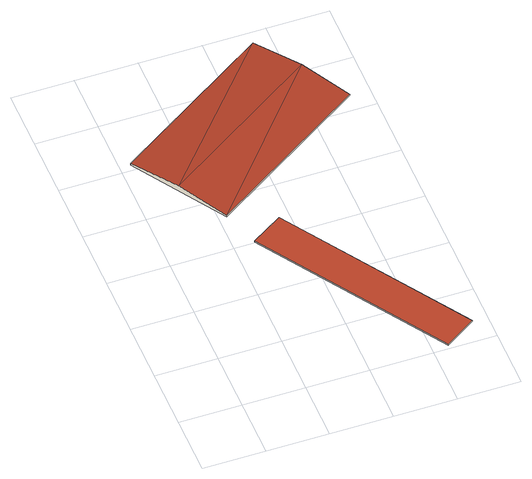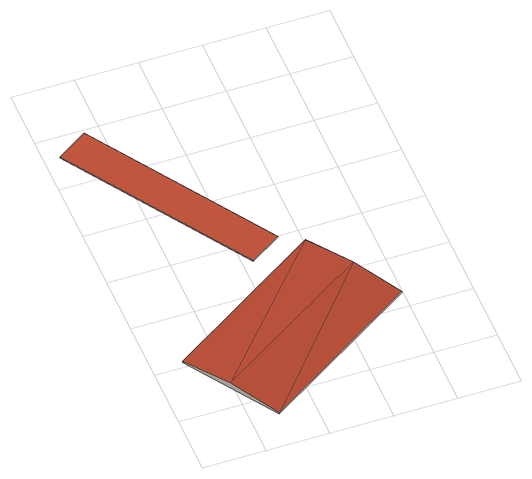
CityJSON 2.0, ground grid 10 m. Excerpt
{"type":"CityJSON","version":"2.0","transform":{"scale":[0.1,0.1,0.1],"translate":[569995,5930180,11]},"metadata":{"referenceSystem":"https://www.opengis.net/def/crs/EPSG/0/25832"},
"CityObjects":{
"building1":{"type":"Building","attributes":{"Grundfläche 2D":"212.575989","Grundhöhe NN":"11.645"},"geometry":[{"type":"Solid","lod":"3","boundaries":[[[[0,1,2,3]],[[4,5,3,2]],[[5,6,0,3]],[[6,7,1,0]],[[7,4,2,1]],[[7,6,5,4]]]],"semantics":{"surfaces":[{"type":"RoofSurface"},{"type":"WallSurface"},{"type":"GroundSurface"}],"values":[[0,1,1,1,1,2]]}}]},
"building2":{"type":"Building","attributes":{"Grundfläche 2D":"537.051408","Grundhöhe NN":"13.865"},"geometry":[{"type":"Solid","lod":"3","boundaries":[[[[8,9,10]],[[11,9,8]],[[11,8,12]],[[11,12,13]],[[10,9,14,15]],[[12,8,10,15,16]],[[13,12,16,17]],[[14,9,11,13,17]],[[15,14,17,16]]]],"semantics":{"surfaces":[{"type":"RoofSurface"},{"type":"WallSurface"},{"type":"GroundSurface"}],"values":[[0,0,0,0,1,1,1,1,2]]}}]}
},
"vertices":[
[183,334,8],[132,302,8],[325,6,8],[375,39,8],[325,6,6],[375,39,6],[183,334,6],[132,302,6],
[312,583,40],[105,343,32],[360,509,31],[57,417,40],[263,657,31],[9,491,32],[105,343,29],[360,509,29],[263,657,29],[9,491,29]
]}
